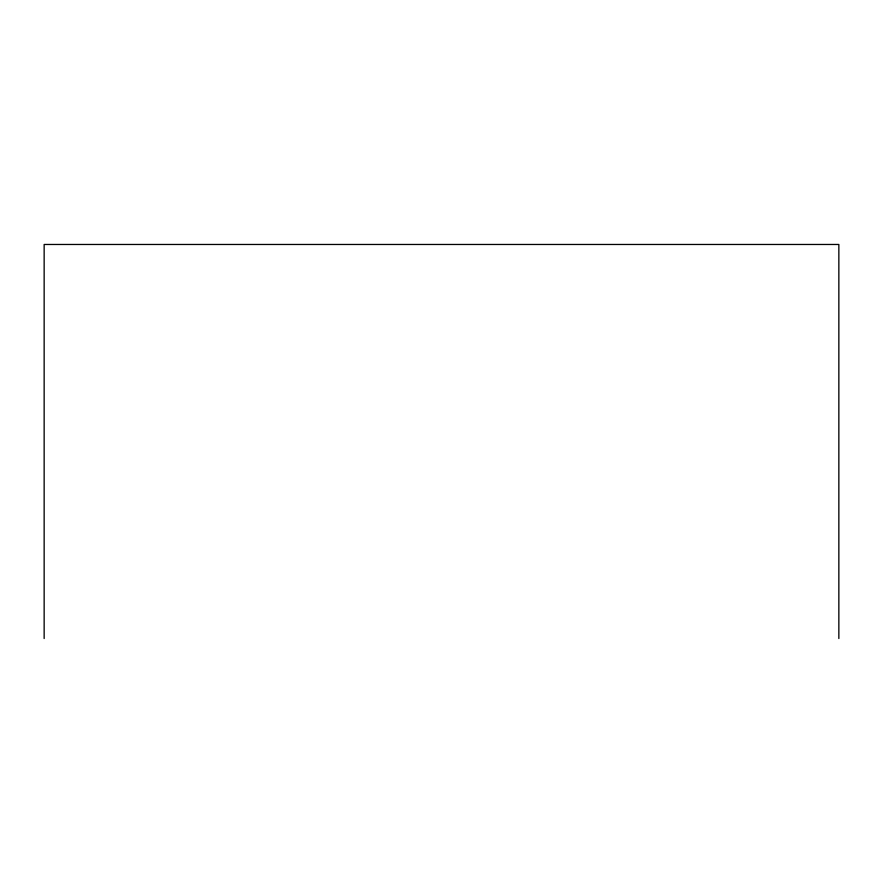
<?xml version="1.0" encoding="UTF-8"?>
<svg xmlns="http://www.w3.org/2000/svg" width="883" height="883" viewBox="0 0 883 883"><rect width="100%" height="100%" fill="white"/><g stroke="black" fill="none" stroke-linecap="round" stroke-linejoin="round"><path stroke-width="1.32" d="M838.85 638.53L838.85 244.47L44.15 244.47L44.15 638.53"/></g></svg>
